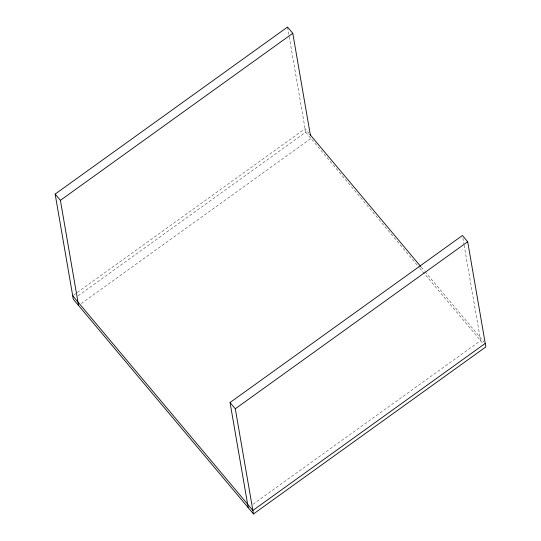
<?xml version="1.0" encoding="UTF-8"?>
<svg xmlns="http://www.w3.org/2000/svg" width="541" height="541" viewBox="0 0 541 541"><rect width="100%" height="100%" fill="white"/><g stroke="black" fill="none" stroke-linecap="round" stroke-linejoin="round"><path stroke-width="0.41" stroke-dasharray="2.71 2.03" d="M73.393 295.258L305.097 128.717L308.891 133.242M78.114 295.805L305.699 132.22L288.962 35.334M81.299 303.535L310.947 138.476M253.019 504.246L480.604 340.661L464.016 244.6M421.216 267.105L424.475 270.98M425.016 271.629L484.161 342.115M305.699 132.22L419.113 267.376M419.654 268.018L483.228 343.792M462.873 237.979L463.874 243.775M287.535 27.05L288.82 34.502"/><path stroke-width="0.81" d="M248.218 507.695L230.053 402.524L462.44 235.491L467.688 241.746L485.852 346.916L253.465 513.95L73.312 299.254L55.148 194.084L287.535 27.05L292.782 33.305L310.372 135.162M78.56 305.509L60.396 200.339L292.782 33.305M253.465 513.95L235.301 408.78L467.688 241.746M485.25 343.407L252.863 510.447L72.704 295.751M309.979 134.533L420.675 266.456M55.148 194.084L60.396 200.339M230.053 402.524L235.301 408.78"/></g></svg>
